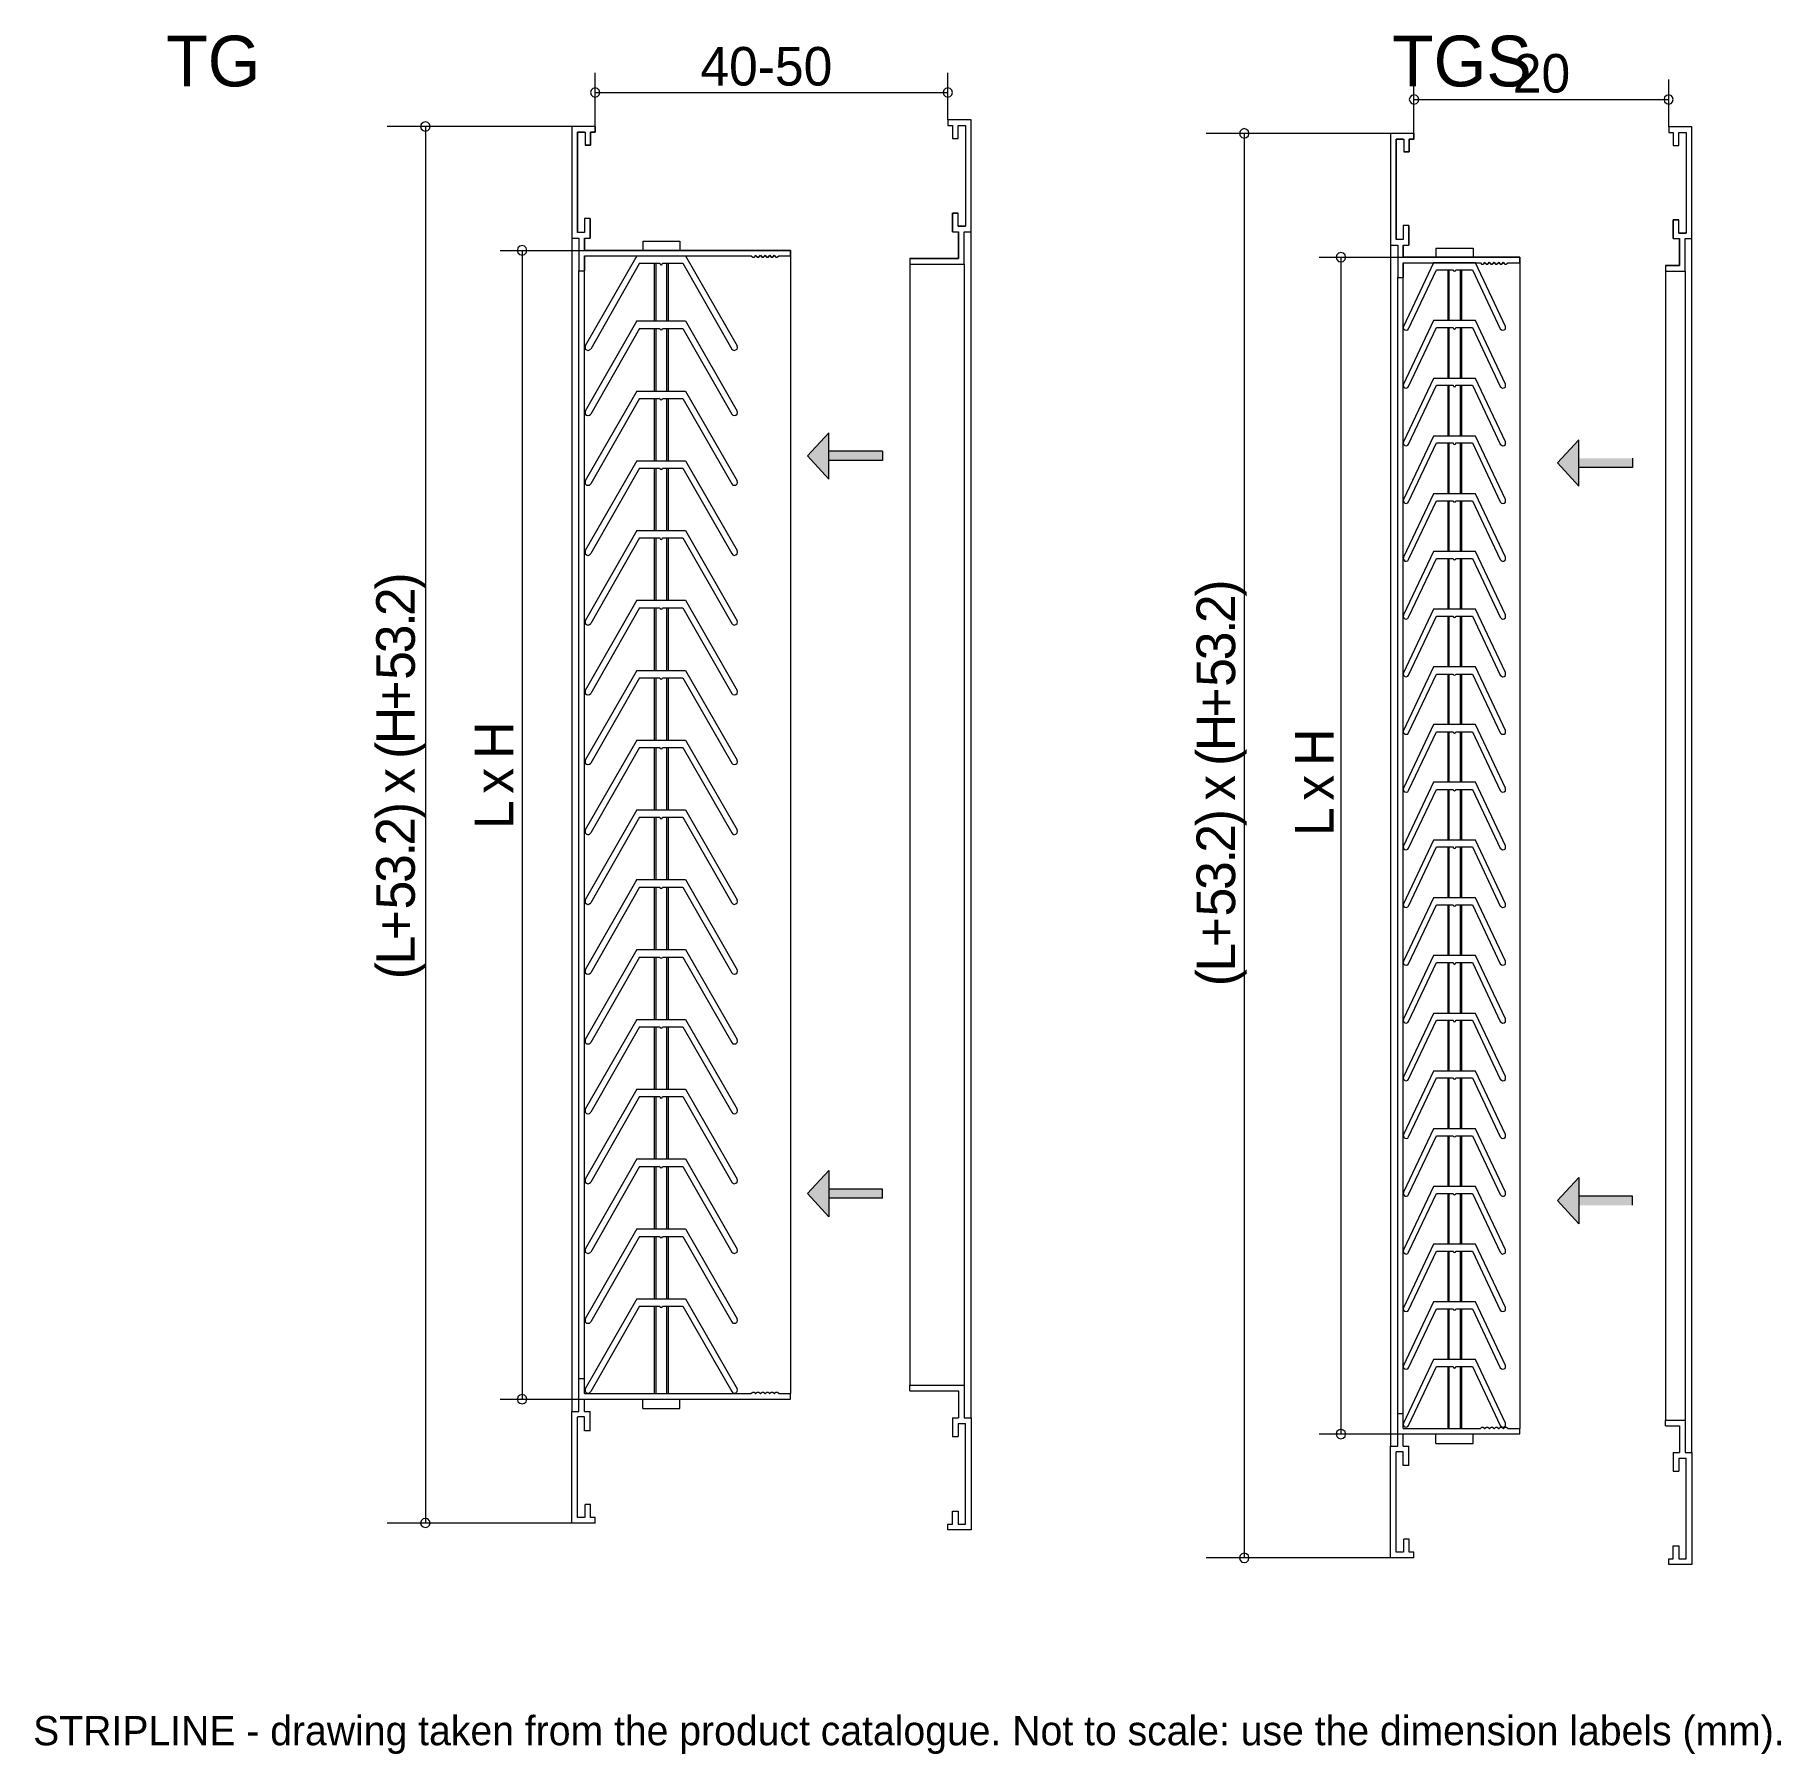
# Model space of a CAD drawing. Extents: x 0 to 239, y -13 to 222.
import ezdxf

# ---------------------------------------------------------------- set-up
doc = ezdxf.new("R2010")
doc.units = 0
for name, color, linetype in [('FILL', 8, 'Continuous'), ('GEOMETRY', 7, 'Continuous'), ('NOTE', 1, 'Continuous'), ('TEXT', 7, 'Continuous')]:
    doc.layers.add(name, color=color, linetype=linetype)

msp = doc.modelspace()

# ---------------------------------------------------------------- hatches: boundary and pattern name
at = {"layer": 'FILL'}
for points in [[(108.74, 161.03), (108.74, 167.37), (105.83, 164.22)], [(108.74, 164.83), (116.05, 164.83), (116.05, 163.57), (108.74, 163.57), (108.74, 164.83)], [(211.21, 160.07), (211.21, 166.41), (208.3, 163.26)], [(211.21, 163.87), (218.52, 163.87), (218.52, 162.61), (211.21, 162.61), (211.21, 163.87)], [(108.74, 66.54), (108.74, 60.2), (105.83, 63.4)], [(211.21, 65.58), (211.21, 59.24), (208.3, 62.43)], [(108.74, 64), (116.05, 64), (116.05, 62.75), (108.74, 62.75), (108.74, 64)], [(211.21, 63.04), (218.52, 63.04), (218.52, 61.79), (211.21, 61.79), (211.21, 63.04)]]:
    msp.add_hatch(color=7, dxfattribs=at).paths.add_polyline_path(points)

# ---------------------------------------------------------------- linework, layer by layer
at = {"layer": 'GEOMETRY', "lineweight": 13}
for points in [[(76.79, 209.22), (76.79, 216.57)], [(124.98, 210.11), (124.98, 216.57)], [(188.67, 208.27), (188.67, 215.63)], [(223.49, 209.16), (223.49, 215.62)], [(76.79, 213.86), (124.98, 213.86)], [(188.67, 212.92), (223.49, 212.92)], [(128.17, 194.84), (128.17, 210.11), (124.98, 210.11), (124.98, 209.34), (125.62, 209.34), (125.62, 207.57), (126.39, 207.57), (126.39, 209.34), (127.4, 209.34), (127.4, 195.61)], [(73.59, 209.22), (48.39, 209.22)], [(53.6, 209.22), (53.6, 18.35)], [(76.79, 209.22), (73.59, 209.22)], [(73.59, 209.22), (73.59, 193.95)], [(75.33, 208.45), (74.36, 208.45)], [(74.36, 208.45), (74.36, 194.72)], [(75.41, 208.45), (75.41, 206.68)], [(75.41, 208.45), (75.41, 206.68)], [(76.79, 208.45), (76.14, 208.45)], [(76.14, 208.45), (76.14, 206.68)], [(76.79, 209.22), (76.79, 208.45)], [(185.48, 208.27), (160.28, 208.27)], [(165.49, 208.27), (165.49, 13.61)], [(188.67, 208.27), (185.48, 208.27)], [(185.48, 208.27), (185.48, 193)], [(188.67, 208.27), (188.67, 207.5)], [(226.65, 193.89), (226.65, 209.16), (223.5, 209.16), (223.5, 208.39), (224.1, 208.39), (224.1, 206.61), (224.87, 206.61), (224.87, 208.39), (225.88, 208.39), (225.88, 194.66)], [(76.14, 206.68), (75.41, 206.68)], [(187.22, 207.5), (186.25, 207.5)], [(186.25, 207.5), (186.25, 193.77)], [(187.3, 207.5), (187.3, 205.73)], [(187.3, 207.5), (187.3, 205.73)], [(188.03, 205.73), (187.3, 205.73)], [(188.67, 207.5), (188.03, 207.5)], [(188.03, 207.5), (188.03, 205.73)], [(76.1, 196.62), (75.33, 196.62)], [(75.33, 196.62), (75.33, 194.72)], [(76.1, 196.62), (76.1, 193.95)], [(125.62, 194.84), (125.62, 197.38)], [(125.62, 197.38), (126.39, 197.38)], [(126.39, 195.61), (126.39, 197.38)], [(187.99, 195.67), (187.22, 195.67)], [(187.22, 195.67), (187.22, 193.77)], [(187.99, 195.67), (187.99, 193)], [(224.1, 193.89), (224.1, 196.44)], [(224.1, 196.44), (224.87, 196.44)], [(224.87, 194.66), (224.87, 196.43)], [(73.59, 193.95), (74.57, 193.95)], [(73.59, 193.95), (73.59, 33.62)], [(75.33, 194.72), (74.36, 194.72)], [(74.57, 193.95), (74.57, 189.51)], [(75.33, 193.95), (75.33, 192.29)], [(75.33, 193.95), (76.1, 193.95)], [(83.29, 193.55), (88.38, 193.55)], [(83.29, 193.55), (83.29, 192.29)], [(88.38, 193.55), (88.38, 192.29)], [(125.62, 194.84), (126.43, 194.84)], [(126.39, 195.61), (127.4, 195.61)], [(126.43, 191.16), (126.43, 194.84)], [(127.2, 190.4), (127.2, 194.84)], [(127.2, 194.84), (128.17, 194.84)], [(128.17, 32.73), (128.17, 194.84)], [(187.22, 193.77), (186.25, 193.77)], [(224.1, 193.89), (224.95, 193.89)], [(224.87, 194.66), (225.88, 194.66)], [(224.95, 190.21), (224.95, 193.89)], [(225.72, 189.45), (225.72, 193.89)], [(225.72, 193.89), (226.65, 193.89)], [(226.64, 27.99), (226.64, 193.89)], [(63.82, 192.29), (75.33, 192.29)], [(66.81, 192.29), (66.81, 35.28)], [(75.33, 192.29), (103.49, 192.29)], [(75.33, 191.53), (75.33, 189.51)], [(75.33, 191.53), (98.11, 191.53)], [(82.48, 191.53), (75.45, 179.25)], [(82.48, 191.53), (89.15, 191.53)], [(89.15, 191.53), (96.18, 179.25)], [(98.11, 191.53), (98.32, 191.37), (98.52, 191.37), (98.72, 191.53)], [(98.72, 191.53), (98.76, 191.53)], [(98.76, 191.53), (98.92, 191.37), (99.17, 191.37), (99.33, 191.53)], [(99.33, 191.53), (99.41, 191.53)], [(99.41, 191.53), (99.57, 191.37), (99.81, 191.37), (99.97, 191.53)], [(99.97, 191.53), (100.05, 191.53)], [(100.05, 191.53), (100.22, 191.37), (100.46, 191.37), (100.62, 191.53)], [(100.62, 191.53), (100.66, 191.53)], [(100.66, 191.53), (100.86, 191.37), (101.06, 191.37), (101.27, 191.53)], [(101.27, 191.53), (101.31, 191.53)], [(101.31, 191.53), (101.47, 191.37), (101.71, 191.37), (101.87, 191.53)], [(101.87, 191.53), (103.49, 191.53)], [(103.49, 192.29), (103.49, 191.53)], [(103.49, 191.53), (103.49, 36.05)], [(119.77, 191.16), (119.77, 190.39), (127.2, 190.39)], [(119.77, 191.16), (126.43, 191.16)], [(175.71, 191.35), (187.22, 191.35)], [(178.7, 191.35), (178.7, 30.54)], [(185.48, 193), (186.45, 193)], [(185.48, 193), (185.48, 28.88)], [(186.45, 193), (186.45, 188.56)], [(187.22, 193), (187.22, 191.35)], [(187.22, 193), (187.99, 193)], [(187.22, 191.35), (203.14, 191.35)], [(191.66, 192.6), (196.75, 192.6)], [(191.66, 192.6), (191.66, 191.35)], [(196.75, 192.6), (196.75, 191.35)], [(203.14, 191.35), (203.14, 190.58)], [(74.57, 189.51), (75.33, 189.51)], [(74.57, 38.11), (74.57, 189.51)], [(75.33, 38.11), (75.33, 189.51)], [(82.85, 190.52), (76.18, 178.8)], [(82.85, 190.52), (85.63, 190.52)], [(84.86, 190.52), (84.86, 182.64)], [(85.07, 190.52), (85.07, 182.64)], [(85.63, 190.52), (85.67, 190.36), (85.83, 190.32), (85.96, 190.36), (86, 190.52)], [(86, 190.52), (88.78, 190.52), (95.49, 178.8)], [(86.56, 190.52), (86.56, 182.64)], [(86.76, 190.52), (86.76, 182.64)], [(119.77, 190.4), (119.77, 37.22)], [(127.2, 190.4), (127.2, 37.22)], [(186.45, 188.56), (187.22, 188.56)], [(186.45, 33.32), (186.45, 188.56)], [(187.22, 190.58), (187.22, 188.56)], [(187.22, 190.58), (197.76, 190.58)], [(187.22, 33.32), (187.22, 188.56)], [(193.28, 189.61), (193.28, 182.7)], [(193.44, 189.61), (193.44, 182.7)], [(194.37, 190.58), (197.08, 190.58)], [(194.98, 189.61), (194.98, 182.7)], [(195.18, 189.61), (195.18, 182.7)], [(197.76, 190.58), (197.92, 190.42), (198.13, 190.42), (198.33, 190.58)], [(198.33, 190.58), (198.37, 190.58)], [(198.37, 190.58), (198.57, 190.42), (198.77, 190.42), (198.93, 190.58)], [(198.93, 190.58), (199.02, 190.58)], [(199.02, 190.58), (199.18, 190.42), (199.42, 190.42), (199.58, 190.58)], [(199.58, 190.58), (199.66, 190.58)], [(199.66, 190.58), (199.82, 190.42), (200.06, 190.42), (200.23, 190.58)], [(200.23, 190.58), (200.31, 190.58)], [(200.31, 190.58), (200.47, 190.42), (200.67, 190.42), (200.87, 190.58)], [(200.87, 190.58), (200.91, 190.58)], [(200.91, 190.58), (201.12, 190.42), (201.32, 190.42), (201.48, 190.58)], [(201.48, 190.58), (203.14, 190.58)], [(203.14, 190.58), (203.14, 31.3)], [(203.14, 190.58), (203.14, 31.3)], [(223.05, 190.21), (223.05, 189.45), (225.72, 189.45)], [(223.05, 190.21), (224.95, 190.21)], [(223.05, 189.45), (223.05, 32.43)], [(225.72, 189.45), (225.72, 32.43)], [(82.48, 182.64), (75.45, 170.32)], [(82.85, 181.59), (76.18, 169.91)], [(82.48, 182.64), (89.15, 182.64)], [(82.85, 181.59), (85.63, 181.59)], [(84.86, 181.59), (84.86, 173.07)], [(85.07, 181.59), (85.07, 173.07)], [(85.63, 181.59), (85.67, 181.47), (85.83, 181.43), (85.96, 181.47), (86, 181.59)], [(86, 181.59), (88.78, 181.59), (95.49, 169.91)], [(86.56, 181.59), (86.56, 173.07)], [(86.76, 181.59), (86.76, 173.07)], [(89.15, 182.64), (96.18, 170.32)], [(193.28, 181.73), (193.28, 174.78)], [(193.44, 181.73), (193.44, 174.78)], [(194.98, 181.73), (194.98, 174.78)], [(195.18, 181.73), (195.18, 174.78)], [(75.45, 179.25), (75.41, 179), (75.45, 178.8), (75.62, 178.68), (75.82, 178.6), (76.02, 178.68), (76.18, 178.8)], [(95.49, 178.8), (95.61, 178.68), (95.81, 178.6), (96.01, 178.68), (96.18, 178.8), (96.26, 179), (96.18, 179.25)], [(75.78, 178.6), (75.82, 178.6)], [(82.48, 173.06), (75.45, 160.79)], [(82.85, 172.06), (76.18, 160.38)], [(82.48, 173.06), (89.15, 173.06)], [(82.85, 172.06), (85.63, 172.06)], [(84.86, 172.06), (84.86, 163.53)], [(85.07, 172.06), (85.07, 163.53)], [(85.63, 172.06), (85.67, 171.94), (85.83, 171.85), (85.96, 171.94), (86, 172.06)], [(86, 172.06), (88.78, 172.06), (95.49, 160.38)], [(86.56, 172.06), (86.56, 163.53)], [(86.76, 172.06), (86.76, 163.53)], [(89.15, 173.06), (96.18, 160.79)], [(193.28, 173.86), (193.28, 166.91)], [(193.44, 173.86), (193.44, 166.91)], [(194.98, 173.86), (194.98, 166.91)], [(195.18, 173.86), (195.18, 166.91)], [(75.45, 170.32), (75.41, 170.12), (75.45, 169.91), (75.62, 169.75), (75.82, 169.71), (76.02, 169.75), (76.18, 169.91)], [(75.78, 169.71), (75.82, 169.71)], [(95.49, 169.91), (95.61, 169.75), (95.81, 169.71), (96.01, 169.75), (96.18, 169.91), (96.26, 170.12), (96.18, 170.32)], [(116.05, 164.83), (108.74, 164.83)], [(116.05, 164.83), (116.05, 163.57), (108.74, 163.57), (108.74, 164.83)], [(193.28, 165.98), (193.28, 159.03)], [(193.44, 165.98), (193.44, 159.03)], [(194.98, 165.98), (194.98, 159.03)], [(195.18, 165.98), (195.18, 159.03)], [(82.48, 163.53), (75.45, 151.25)], [(82.85, 162.52), (76.18, 150.85)], [(82.48, 163.53), (89.15, 163.53)], [(82.85, 162.52), (85.63, 162.52)], [(84.86, 162.52), (84.86, 154)], [(85.07, 162.52), (85.07, 154)], [(85.63, 162.52), (85.67, 162.4), (85.83, 162.32), (85.96, 162.4), (86, 162.52)], [(86, 162.52), (88.78, 162.52), (95.49, 150.85)], [(86.56, 162.52), (86.56, 154)], [(86.76, 162.52), (86.76, 154)], [(89.15, 163.53), (96.18, 151.25)], [(218.52, 163.87), (218.52, 162.61), (211.21, 162.61), (211.21, 163.87)], [(75.45, 160.79), (75.41, 160.58), (75.45, 160.38), (75.62, 160.22), (75.82, 160.18), (76.02, 160.22), (76.18, 160.38)], [(75.78, 160.18), (75.82, 160.18)], [(95.49, 160.38), (95.61, 160.22), (95.81, 160.18), (96.01, 160.22), (96.18, 160.38), (96.26, 160.58), (96.18, 160.79)], [(193.28, 158.06), (193.28, 151.16)], [(193.44, 158.06), (193.44, 151.16)], [(194.98, 158.06), (194.98, 151.15)], [(195.18, 158.06), (195.18, 151.16)], [(82.48, 154), (75.45, 141.68)], [(82.85, 152.99), (76.18, 141.28)], [(82.48, 154), (89.15, 154)], [(82.85, 152.99), (85.63, 152.99)], [(84.86, 152.99), (84.86, 144.47)], [(85.07, 152.99), (85.07, 144.47)], [(85.63, 152.99), (85.67, 152.83), (85.83, 152.79), (85.96, 152.83), (86, 152.99)], [(86, 152.99), (88.78, 152.99), (95.49, 141.28)], [(86.56, 152.99), (86.56, 144.47)], [(86.76, 152.99), (86.76, 144.47)], [(89.15, 154), (96.18, 141.68)], [(75.45, 151.25), (75.41, 151.05), (75.45, 150.81), (75.62, 150.69), (75.82, 150.61), (76.02, 150.69), (76.18, 150.85)], [(75.78, 150.61), (75.82, 150.61)], [(95.49, 150.85), (95.61, 150.69), (95.81, 150.61), (96.01, 150.69), (96.18, 150.81), (96.26, 151.05), (96.18, 151.25)], [(193.28, 150.18), (193.28, 143.24)], [(193.44, 150.18), (193.44, 143.24)], [(194.98, 150.18), (194.98, 143.24)], [(195.18, 150.18), (195.18, 143.24)], [(82.48, 144.47), (75.45, 132.15)], [(82.85, 143.42), (76.18, 131.74)], [(82.48, 144.47), (89.15, 144.47)], [(82.85, 143.42), (85.63, 143.42)], [(84.86, 143.42), (84.86, 134.89)], [(85.07, 143.42), (85.07, 134.89)], [(85.63, 143.42), (85.67, 143.29), (85.83, 143.25), (85.96, 143.29), (86, 143.42)], [(86, 143.42), (88.78, 143.42), (95.49, 131.74)], [(86.56, 143.42), (86.56, 134.89)], [(86.76, 143.42), (86.76, 134.89)], [(89.15, 144.47), (96.18, 132.15)], [(75.45, 141.68), (75.41, 141.48), (75.45, 141.28), (75.62, 141.16), (75.82, 141.08), (76.02, 141.16), (76.18, 141.28)], [(75.78, 141.07), (75.82, 141.07)], [(95.49, 141.28), (95.61, 141.16), (95.81, 141.07), (96.01, 141.16), (96.18, 141.28), (96.26, 141.48), (96.18, 141.68)], [(193.28, 142.31), (193.28, 135.36)], [(193.44, 142.31), (193.44, 135.36)], [(194.98, 142.31), (194.98, 135.36)], [(195.18, 142.31), (195.18, 135.36)], [(82.48, 134.89), (75.45, 122.61)], [(82.85, 133.88), (76.18, 122.21)], [(82.48, 134.89), (89.15, 134.89)], [(82.85, 133.88), (85.63, 133.88)], [(84.86, 133.88), (84.86, 125.36)], [(85.07, 133.88), (85.07, 125.36)], [(85.63, 133.88), (85.67, 133.76), (85.83, 133.68), (85.96, 133.76), (86, 133.88)], [(86, 133.88), (88.78, 133.88), (95.49, 122.21)], [(86.56, 133.88), (86.56, 125.36)], [(86.76, 133.88), (86.76, 125.36)], [(89.15, 134.89), (96.18, 122.61)], [(193.28, 134.39), (193.28, 127.48)], [(193.44, 134.39), (193.44, 127.48)], [(194.98, 134.39), (194.98, 127.48)], [(195.18, 134.39), (195.18, 127.48)], [(75.45, 132.15), (75.41, 131.95), (75.45, 131.74), (75.61, 131.58), (75.82, 131.54), (76.02, 131.58), (76.18, 131.74)], [(75.78, 131.54), (75.82, 131.54)], [(95.49, 131.74), (95.61, 131.58), (95.81, 131.54), (96.01, 131.58), (96.18, 131.74), (96.26, 131.94), (96.18, 132.15)], [(193.28, 126.51), (193.28, 119.61)], [(193.44, 126.51), (193.44, 119.61)], [(194.98, 126.51), (194.98, 119.61)], [(195.18, 126.51), (195.18, 119.61)], [(82.48, 125.36), (75.45, 113.08)], [(82.85, 124.35), (76.18, 112.67)], [(82.48, 125.36), (89.15, 125.36)], [(82.85, 124.35), (85.63, 124.35)], [(84.86, 124.35), (84.86, 115.83)], [(85.07, 124.35), (85.07, 115.83)], [(85.63, 124.35), (85.67, 124.23), (85.83, 124.15), (85.96, 124.23), (86, 124.35)], [(86, 124.35), (88.78, 124.35), (95.49, 112.67)], [(86.56, 124.35), (86.56, 115.83)], [(86.76, 124.35), (86.76, 115.83)], [(89.15, 125.36), (96.18, 113.08)], [(75.45, 122.61), (75.41, 122.41), (75.45, 122.21), (75.61, 122.05), (75.82, 122.01), (76.02, 122.05), (76.18, 122.21)], [(75.78, 122.01), (75.82, 122.01)], [(95.49, 122.21), (95.61, 122.05), (95.81, 122.01), (96.01, 122.05), (96.18, 122.21), (96.26, 122.41), (96.18, 122.61)], [(193.28, 118.63), (193.28, 111.69)], [(193.44, 118.63), (193.44, 111.69)], [(194.98, 118.63), (194.98, 111.69)], [(195.18, 118.63), (195.18, 111.69)], [(82.48, 115.83), (75.45, 103.55)], [(82.85, 114.82), (76.18, 103.1)], [(82.48, 115.83), (89.15, 115.83)], [(82.85, 114.82), (85.63, 114.82)], [(84.86, 114.82), (84.86, 106.29)], [(85.07, 114.82), (85.07, 106.29)], [(85.63, 114.82), (85.67, 114.65), (85.83, 114.62), (85.96, 114.65), (86, 114.82)], [(86, 114.82), (88.78, 114.82), (95.49, 103.1)], [(86.56, 114.82), (86.56, 106.29)], [(86.76, 114.82), (86.76, 106.29)], [(89.15, 115.83), (96.18, 103.55)], [(75.45, 113.08), (75.41, 112.88), (75.45, 112.67), (75.61, 112.51), (75.82, 112.43), (76.02, 112.51), (76.18, 112.67)], [(75.78, 112.47), (75.82, 112.47)], [(95.49, 112.67), (95.61, 112.51), (95.81, 112.43), (96.01, 112.51), (96.18, 112.67), (96.26, 112.88), (96.18, 113.08)], [(193.28, 110.76), (193.28, 103.81)], [(193.44, 110.76), (193.44, 103.81)], [(194.98, 110.76), (194.98, 103.81)], [(195.18, 110.76), (195.18, 103.81)], [(82.48, 106.29), (75.45, 93.97)], [(82.85, 105.28), (76.18, 93.57)], [(82.48, 106.29), (89.15, 106.29)], [(82.85, 105.28), (85.63, 105.28)], [(84.86, 105.28), (84.86, 96.76)], [(85.07, 105.28), (85.07, 96.76)], [(85.63, 105.28), (85.67, 105.12), (85.83, 105.08), (85.96, 105.12), (86, 105.28)], [(86, 105.28), (88.78, 105.28), (95.49, 93.57)], [(86.56, 105.28), (86.56, 96.76)], [(86.76, 105.28), (86.76, 96.76)], [(89.15, 106.29), (96.18, 93.97)], [(75.45, 103.55), (75.41, 103.31), (75.45, 103.1), (75.61, 102.98), (75.82, 102.9), (76.02, 102.98), (76.18, 103.1)], [(75.78, 102.9), (75.82, 102.9)], [(95.49, 103.1), (95.61, 102.98), (95.81, 102.9), (96.01, 102.98), (96.18, 103.1), (96.26, 103.31), (96.18, 103.55)], [(193.28, 102.84), (193.28, 95.93)], [(193.44, 102.84), (193.44, 95.93)], [(194.98, 102.84), (194.98, 95.93)], [(195.18, 102.84), (195.18, 95.93)], [(82.48, 96.76), (75.45, 84.44)], [(82.85, 95.71), (76.18, 84.04)], [(82.48, 96.76), (89.15, 96.76)], [(82.85, 95.71), (85.63, 95.71)], [(84.86, 95.71), (84.86, 87.19)], [(85.07, 95.71), (85.07, 87.19)], [(85.63, 95.71), (85.67, 95.59), (85.83, 95.55), (85.96, 95.59), (86, 95.71)], [(86, 95.71), (88.78, 95.71), (95.49, 84.04)], [(86.56, 95.71), (86.56, 87.19)], [(86.76, 95.71), (86.76, 87.19)], [(89.15, 96.76), (96.18, 84.44)], [(75.45, 93.97), (75.41, 93.77), (75.45, 93.57), (75.62, 93.41), (75.82, 93.37), (76.02, 93.41), (76.18, 93.57)], [(75.78, 93.37), (75.82, 93.37)], [(95.49, 93.57), (95.61, 93.41), (95.81, 93.37), (96.01, 93.41), (96.18, 93.57), (96.26, 93.77), (96.18, 93.97)], [(193.28, 94.96), (193.28, 88.01)], [(193.44, 94.96), (193.44, 88.01)], [(194.98, 94.96), (194.98, 88.01)], [(195.18, 94.96), (195.18, 88.01)], [(82.48, 87.19), (75.45, 74.91)], [(82.85, 86.18), (76.18, 74.5)], [(82.48, 87.19), (89.15, 87.19)], [(82.85, 86.18), (85.63, 86.18)], [(84.86, 86.18), (84.86, 77.66)], [(85.07, 86.18), (85.07, 77.66)], [(85.63, 86.18), (85.67, 86.06), (85.83, 85.98), (85.96, 86.06), (86, 86.18)], [(86, 86.18), (88.78, 86.18), (95.49, 74.5)], [(86.56, 86.18), (86.56, 77.66)], [(86.76, 86.18), (86.76, 77.66)], [(89.15, 87.19), (96.18, 74.91)], [(193.28, 87.09), (193.28, 80.14)], [(193.44, 87.09), (193.44, 80.14)], [(194.98, 87.09), (194.98, 80.14)], [(195.18, 87.09), (195.18, 80.14)], [(75.45, 84.44), (75.41, 84.24), (75.45, 84.04), (75.62, 83.87), (75.82, 83.84), (76.02, 83.87), (76.18, 84.04)], [(75.78, 83.84), (75.82, 83.84)], [(95.49, 84.04), (95.61, 83.87), (95.81, 83.84), (96.01, 83.87), (96.18, 84.04), (96.26, 84.24), (96.18, 84.44)], [(193.28, 79.21), (193.28, 72.26)], [(193.44, 79.21), (193.44, 72.26)], [(194.98, 79.21), (194.98, 72.26)], [(195.18, 79.21), (195.18, 72.26)], [(82.48, 77.66), (75.45, 65.37)], [(82.85, 76.64), (76.18, 64.97)], [(82.48, 77.66), (89.15, 77.66)], [(82.85, 76.64), (85.63, 76.64)], [(84.86, 76.64), (84.86, 68.12)], [(85.07, 76.64), (85.07, 68.12)], [(85.63, 76.64), (85.67, 76.52), (85.83, 76.44), (85.96, 76.52), (86, 76.64)], [(86, 76.64), (88.78, 76.64), (95.49, 64.97)], [(86.56, 76.64), (86.56, 68.12)], [(86.76, 76.64), (86.76, 68.12)], [(89.15, 77.66), (96.18, 65.37)], [(75.45, 74.91), (75.41, 74.7), (75.45, 74.5), (75.62, 74.34), (75.82, 74.3), (76.02, 74.34), (76.18, 74.5)], [(75.78, 74.3), (75.82, 74.3)], [(95.49, 74.5), (95.61, 74.34), (95.81, 74.3), (96.01, 74.34), (96.18, 74.5), (96.26, 74.7), (96.18, 74.91)], [(193.28, 71.29), (193.28, 64.38)], [(193.44, 71.29), (193.44, 64.38)], [(194.98, 71.29), (194.98, 64.38)], [(195.18, 71.29), (195.18, 64.38)], [(82.48, 68.12), (75.45, 55.8)], [(82.85, 67.11), (76.18, 55.4)], [(82.48, 68.12), (89.15, 68.12)], [(82.85, 67.11), (85.63, 67.11)], [(84.86, 67.11), (84.86, 58.59)], [(85.07, 67.11), (85.07, 58.59)], [(85.63, 67.11), (85.67, 66.95), (85.83, 66.91), (85.96, 66.95), (86, 67.11)], [(86, 67.11), (88.78, 67.11), (95.49, 55.4)], [(86.56, 67.11), (86.56, 58.59)], [(86.76, 67.11), (86.76, 58.59)], [(89.15, 68.12), (96.18, 55.8)], [(75.45, 65.37), (75.41, 65.17), (75.45, 64.93), (75.62, 64.81), (75.82, 64.73), (76.02, 64.81), (76.18, 64.97)], [(75.78, 64.73), (75.82, 64.73)], [(95.49, 64.97), (95.61, 64.81), (95.81, 64.73), (96.01, 64.81), (96.18, 64.93), (96.26, 65.17), (96.18, 65.37)], [(116.05, 62.75), (116.05, 64), (108.74, 64), (108.74, 62.75)], [(116.05, 62.75), (108.74, 62.75)], [(193.28, 63.42), (193.28, 56.47)], [(193.44, 63.42), (193.44, 56.47)], [(194.98, 63.41), (194.98, 56.47)], [(195.18, 63.41), (195.18, 56.47)], [(218.52, 61.79), (218.52, 63.04), (211.21, 63.04), (211.21, 61.79)], [(82.48, 58.59), (75.45, 46.27)], [(82.85, 57.54), (76.18, 45.86)], [(82.48, 58.59), (89.15, 58.59)], [(82.85, 57.54), (85.63, 57.54)], [(84.86, 57.54), (84.86, 49.01)], [(85.07, 57.54), (85.07, 49.01)], [(85.63, 57.54), (85.67, 57.41), (85.83, 57.38), (85.96, 57.41), (86, 57.54)], [(86, 57.54), (88.78, 57.54), (95.49, 45.86)], [(86.56, 57.54), (86.56, 49.01)], [(86.76, 57.54), (86.76, 49.01)], [(89.15, 58.59), (96.18, 46.27)], [(75.45, 55.8), (75.41, 55.6), (75.45, 55.4), (75.62, 55.28), (75.82, 55.2), (76.02, 55.28), (76.18, 55.4)], [(75.78, 55.19), (75.82, 55.19)], [(95.49, 55.4), (95.61, 55.28), (95.81, 55.19), (96.01, 55.28), (96.18, 55.4), (96.26, 55.6), (96.18, 55.8)], [(193.28, 55.54), (193.28, 48.59)], [(193.44, 55.54), (193.44, 48.59)], [(194.98, 55.54), (194.98, 48.59)], [(195.18, 55.54), (195.18, 48.59)], [(82.48, 49.01), (75.45, 36.73)], [(82.85, 48), (76.18, 36.33)], [(82.48, 49.01), (89.15, 49.01)], [(82.85, 48), (85.63, 48)], [(84.86, 48), (84.86, 36.05)], [(85.07, 48), (85.07, 36.05)], [(85.63, 48), (85.67, 47.88), (85.83, 47.84), (85.96, 47.88), (86, 48)], [(86, 48), (88.78, 48)], [(86.56, 48), (86.56, 36.05)], [(86.76, 48), (86.76, 36.05)], [(88.78, 48), (95.49, 36.33)], [(89.15, 49.01), (96.18, 36.73)], [(75.45, 46.27), (75.41, 46.07), (75.45, 45.87), (75.62, 45.7), (75.82, 45.66), (76.02, 45.7), (76.18, 45.87)], [(75.78, 45.66), (75.82, 45.66)], [(95.49, 45.86), (95.61, 45.7), (95.81, 45.66), (96.01, 45.7), (96.18, 45.86), (96.26, 46.06), (96.18, 46.27)], [(193.28, 47.62), (193.28, 40.71)], [(193.44, 47.62), (193.44, 40.71)], [(194.98, 47.62), (194.98, 40.71)], [(195.18, 47.62), (195.18, 40.71)], [(193.28, 39.74), (193.28, 31.3)], [(193.44, 39.74), (193.44, 31.3)], [(194.98, 39.74), (194.98, 31.3)], [(195.18, 39.74), (195.18, 31.3)], [(74.57, 33.62), (74.57, 38.11)], [(74.57, 38.11), (75.33, 38.11)], [(75.33, 36.05), (75.33, 38.11)], [(75.33, 36.05), (98.11, 36.05)], [(75.45, 36.73), (75.41, 36.53), (75.45, 36.33), (75.62, 36.17), (75.82, 36.13), (76.02, 36.17), (76.18, 36.33)], [(75.78, 36.13), (75.82, 36.13)], [(95.49, 36.33), (95.61, 36.17), (95.81, 36.13), (96.01, 36.17), (96.18, 36.33), (96.26, 36.53), (96.18, 36.73)], [(98.72, 36.05), (98.52, 36.21), (98.32, 36.21), (98.11, 36.05)], [(98.72, 36.05), (98.76, 36.05)], [(99.33, 36.05), (99.17, 36.21), (98.92, 36.21), (98.76, 36.05)], [(99.33, 36.05), (99.41, 36.05)], [(99.97, 36.05), (99.81, 36.21), (99.57, 36.21), (99.41, 36.05)], [(99.97, 36.05), (100.05, 36.05)], [(100.62, 36.05), (100.46, 36.21), (100.22, 36.21), (100.05, 36.05)], [(100.62, 36.05), (100.66, 36.05)], [(101.27, 36.05), (101.06, 36.21), (100.86, 36.21), (100.66, 36.05)], [(101.27, 36.05), (101.31, 36.05)], [(101.87, 36.05), (101.71, 36.21), (101.47, 36.21), (101.31, 36.05)], [(101.87, 36.05), (103.49, 36.05)], [(103.49, 35.28), (103.49, 36.05)], [(119.77, 36.45), (119.77, 37.22), (127.2, 37.22)], [(119.77, 36.45), (126.43, 36.45)], [(126.43, 36.45), (126.43, 32.73)], [(127.2, 37.22), (127.2, 32.74)], [(63.82, 35.28), (76.5, 35.28)], [(73.59, 18.35), (73.59, 33.62)], [(73.59, 33.62), (74.57, 33.62)], [(75.33, 33.62), (75.33, 35.28)], [(75.33, 35.28), (103.49, 35.28)], [(75.33, 33.62), (76.1, 33.62)], [(76.1, 30.96), (76.1, 33.62)], [(83.29, 34.03), (83.29, 35.28)], [(83.29, 34.03), (88.38, 34.03)], [(88.38, 34.03), (88.38, 35.28)], [(75.33, 32.86), (74.36, 32.86)], [(74.36, 19.12), (74.36, 32.85)], [(75.33, 30.96), (75.33, 32.85)], [(128.17, 32.73), (128.17, 17.46), (124.98, 17.46), (124.98, 18.23), (125.62, 18.23), (125.62, 20.01), (126.39, 20.01), (126.39, 18.23), (127.4, 18.23), (127.4, 31.97)], [(125.62, 32.73), (125.62, 30.19)], [(125.62, 32.73), (126.43, 32.73)], [(126.39, 31.97), (126.39, 30.19)], [(126.39, 31.97), (127.4, 31.97)], [(127.2, 32.73), (128.17, 32.73)], [(186.45, 28.88), (186.45, 33.32)], [(186.45, 33.32), (187.22, 33.32)], [(187.22, 31.3), (187.22, 33.32)], [(187.22, 31.3), (197.76, 31.3)], [(198.33, 31.3), (198.13, 31.42), (197.92, 31.42), (197.76, 31.3)], [(198.33, 31.3), (198.37, 31.3)], [(198.93, 31.3), (198.77, 31.42), (198.57, 31.42), (198.37, 31.3)], [(198.93, 31.3), (199.02, 31.3)], [(199.58, 31.3), (199.42, 31.42), (199.18, 31.42), (199.02, 31.3)], [(199.58, 31.3), (199.66, 31.3)], [(200.23, 31.3), (200.06, 31.42), (199.82, 31.42), (199.66, 31.3)], [(200.23, 31.3), (200.31, 31.3)], [(200.87, 31.3), (200.67, 31.42), (200.47, 31.42), (200.31, 31.3)], [(200.87, 31.3), (200.91, 31.3)], [(201.48, 31.3), (201.32, 31.42), (201.12, 31.42), (200.91, 31.3)], [(201.48, 31.3), (203.14, 31.3)], [(203.14, 30.54), (203.14, 31.3)], [(223.05, 31.66), (223.05, 32.43), (225.72, 32.43)], [(223.05, 31.66), (224.95, 31.66)], [(224.95, 31.66), (224.95, 27.99)], [(225.72, 32.43), (225.72, 27.99)], [(76.1, 30.96), (75.33, 30.96)], [(125.62, 30.19), (126.39, 30.19)], [(175.71, 30.54), (188.39, 30.54)], [(185.48, 13.61), (185.48, 28.88)], [(185.48, 28.88), (186.45, 28.88)], [(187.22, 28.88), (187.22, 30.54)], [(187.22, 30.54), (203.14, 30.54)], [(187.22, 28.88), (187.99, 28.88)], [(187.99, 26.21), (187.99, 28.88)], [(191.66, 29.24), (191.66, 30.54)], [(191.66, 29.24), (196.75, 29.24)], [(196.75, 29.24), (196.75, 30.54)], [(187.22, 28.11), (186.25, 28.11)], [(186.25, 14.38), (186.25, 28.11)], [(187.22, 26.21), (187.22, 28.11)], [(226.65, 27.99), (226.65, 12.72), (223.5, 12.72), (223.5, 13.49), (224.1, 13.49), (224.1, 15.26), (224.87, 15.26), (224.87, 13.49), (225.88, 13.49), (225.88, 27.22)], [(224.1, 27.99), (224.1, 25.45)], [(224.1, 27.99), (224.95, 27.99)], [(224.87, 27.22), (224.87, 25.45)], [(224.87, 27.22), (225.88, 27.22)], [(225.72, 27.99), (226.64, 27.99)], [(187.99, 26.21), (187.22, 26.21)], [(224.1, 25.45), (224.87, 25.45)], [(75.33, 19.12), (74.36, 19.12)], [(76.14, 20.9), (75.41, 20.9)], [(75.41, 19.12), (75.41, 20.9)], [(75.41, 19.12), (75.41, 20.9)], [(76.14, 19.12), (76.14, 20.9)], [(76.79, 19.12), (76.14, 19.12)], [(76.79, 18.35), (76.79, 19.12)], [(73.59, 18.35), (48.39, 18.35)], [(76.79, 18.35), (73.59, 18.35)], [(187.22, 14.38), (186.25, 14.38)], [(188.03, 16.15), (187.3, 16.15)], [(187.3, 14.38), (187.3, 16.15)], [(187.3, 14.38), (187.3, 16.15)], [(188.03, 14.38), (188.03, 16.15)], [(188.67, 14.38), (188.03, 14.38)], [(188.67, 13.61), (188.67, 14.38)], [(185.48, 13.61), (160.28, 13.61)], [(188.67, 13.61), (185.48, 13.61)]]:
    msp.add_lwpolyline(points, dxfattribs=at)
for points in [[(77.43, 213.86), (77.35, 214.19), (77.11, 214.39), (76.79, 214.51), (76.46, 214.39), (76.26, 214.19), (76.14, 213.86), (76.26, 213.54), (76.46, 213.3), (76.79, 213.22), (77.11, 213.3), (77.35, 213.54), (77.43, 213.86)], [(125.62, 213.86), (125.54, 214.19), (125.3, 214.39), (124.98, 214.51), (124.65, 214.39), (124.45, 214.19), (124.33, 213.86), (124.45, 213.54), (124.65, 213.3), (124.98, 213.22), (125.3, 213.3), (125.54, 213.54), (125.62, 213.86)], [(189.32, 212.92), (189.24, 213.24), (189, 213.44), (188.67, 213.56), (188.35, 213.44), (188.15, 213.24), (188.03, 212.92), (188.15, 212.59), (188.35, 212.35), (188.67, 212.27), (189, 212.35), (189.24, 212.59), (189.32, 212.92)], [(224.1, 212.92), (224.02, 213.24), (223.82, 213.44), (223.5, 213.56), (223.17, 213.44), (222.93, 213.24), (222.85, 212.92), (222.93, 212.59), (223.17, 212.35), (223.5, 212.27), (223.82, 212.35), (224.02, 212.59), (224.1, 212.92)], [(127.2, 194.84), (128.17, 194.84), (128.17, 210.11), (124.98, 210.11), (124.98, 209.34), (125.62, 209.34), (125.62, 207.57), (126.39, 207.57), (126.39, 209.34), (127.4, 209.34), (127.4, 195.61), (126.39, 195.61), (126.39, 197.38), (125.62, 197.38), (125.62, 194.84), (126.43, 194.84), (126.43, 191.16), (119.77, 191.16), (119.77, 190.4), (127.2, 190.4), (127.2, 194.84)], [(54.25, 209.22), (54.16, 209.54), (53.92, 209.75), (53.6, 209.87), (53.28, 209.75), (53.03, 209.54), (52.95, 209.22), (53.03, 208.9), (53.28, 208.66), (53.6, 208.57), (53.92, 208.66), (54.16, 208.9), (54.25, 209.22)], [(75.33, 192.29), (75.33, 193.95), (76.1, 193.95), (76.1, 196.62), (75.33, 196.62), (75.33, 194.72), (74.36, 194.72), (74.36, 208.45), (75.41, 208.45), (75.41, 206.68), (76.14, 206.68), (76.14, 208.45), (76.79, 208.45), (76.79, 209.22), (73.59, 209.22), (73.59, 193.95), (74.56, 193.95), (74.56, 189.51), (75.33, 189.51), (75.33, 191.53), (98.11, 191.53), (98.32, 191.37), (98.6, 191.41), (98.72, 191.61), (98.92, 191.41), (99.21, 191.41), (99.37, 191.61), (99.57, 191.41), (99.81, 191.41), (100.01, 191.61), (100.17, 191.41), (100.46, 191.41), (100.66, 191.61), (100.82, 191.41), (101.1, 191.41), (101.27, 191.61), (101.43, 191.41), (101.67, 191.37), (101.87, 191.53), (103.49, 191.53), (103.49, 192.29), (75.33, 192.29)], [(166.13, 208.27), (166.05, 208.59), (165.81, 208.8), (165.49, 208.92), (165.16, 208.8), (164.92, 208.59), (164.84, 208.27), (164.92, 207.95), (165.16, 207.71), (165.49, 207.63), (165.81, 207.71), (166.05, 207.95), (166.13, 208.27)], [(187.22, 191.35), (187.22, 193), (187.99, 193), (187.99, 195.67), (187.22, 195.67), (187.22, 193.77), (186.25, 193.77), (186.25, 207.5), (187.3, 207.5), (187.3, 205.73), (188.03, 205.73), (188.03, 207.5), (188.67, 207.5), (188.67, 208.27), (185.48, 208.27), (185.48, 193), (186.45, 193), (186.45, 188.56), (187.22, 188.56), (187.22, 190.58), (197.76, 190.58), (197.92, 190.42), (198.21, 190.46), (198.33, 190.66), (198.53, 190.46), (198.81, 190.46), (198.97, 190.66), (199.18, 190.46), (199.46, 190.46), (199.62, 190.66), (199.78, 190.46), (200.06, 190.46), (200.27, 190.66), (200.43, 190.46), (200.71, 190.46), (200.87, 190.66), (201.04, 190.46), (201.28, 190.42), (201.48, 190.58), (203.14, 190.58), (203.14, 191.35), (187.22, 191.35)], [(225.72, 193.89), (226.64, 193.89), (226.64, 209.16), (223.49, 209.16), (223.49, 208.39), (224.1, 208.39), (224.1, 206.61), (224.87, 206.61), (224.87, 208.39), (225.88, 208.39), (225.88, 194.66), (224.87, 194.66), (224.87, 196.44), (224.1, 196.44), (224.1, 193.89), (224.95, 193.89), (224.95, 190.21), (223.05, 190.21), (223.05, 189.45), (225.72, 189.45), (225.72, 193.89)], [(67.46, 192.29), (67.37, 192.62), (67.13, 192.86), (66.81, 192.94), (66.49, 192.86), (66.24, 192.62), (66.16, 192.29), (66.24, 191.97), (66.49, 191.73), (66.81, 191.65), (67.13, 191.73), (67.37, 191.97), (67.46, 192.29)], [(179.34, 191.35), (179.26, 191.67), (179.02, 191.91), (178.7, 191.99), (178.37, 191.91), (178.13, 191.67), (178.05, 191.35), (178.13, 191.02), (178.37, 190.78), (178.7, 190.7), (179.02, 190.78), (179.26, 191.02), (179.34, 191.35)], [(194.21, 190.58), (191.34, 190.58), (187.26, 181.89), (187.22, 181.69), (187.3, 181.53), (187.42, 181.41), (187.62, 181.37), (187.83, 181.41), (187.95, 181.57), (191.74, 189.61), (194.01, 189.61), (194.09, 189.49), (194.21, 189.45), (194.33, 189.49), (194.41, 189.61), (196.67, 189.61), (200.47, 181.57), (200.63, 181.41), (200.79, 181.37), (200.99, 181.41), (201.16, 181.53), (201.2, 181.69), (201.16, 181.89), (197.08, 190.58), (194.21, 190.58)], [(194.21, 182.7), (191.34, 182.7), (187.26, 174.01), (187.22, 173.81), (187.3, 173.61), (187.42, 173.49), (187.62, 173.45), (187.83, 173.53), (187.95, 173.69), (191.74, 181.73), (194.01, 181.73), (194.09, 181.61), (194.21, 181.53), (194.33, 181.61), (194.41, 181.73), (196.67, 181.73), (200.47, 173.69), (200.63, 173.53), (200.79, 173.45), (200.99, 173.49), (201.16, 173.61), (201.2, 173.81), (201.16, 174.01), (197.08, 182.7), (194.21, 182.7)], [(194.21, 174.78), (191.34, 174.78), (187.26, 166.14), (187.22, 165.94), (187.3, 165.74), (187.42, 165.61), (187.62, 165.57), (187.83, 165.65), (187.95, 165.82), (191.74, 173.86), (194.01, 173.86), (194.09, 173.69), (194.21, 173.65), (194.33, 173.69), (194.41, 173.86), (196.67, 173.86), (200.47, 165.82), (200.63, 165.65), (200.79, 165.57), (200.99, 165.61), (201.16, 165.74), (201.2, 165.94), (201.16, 166.14), (197.08, 174.78), (194.21, 174.78)], [(108.74, 161.03), (108.74, 167.37), (105.83, 164.22), (108.74, 161.03)], [(194.21, 166.91), (191.34, 166.91), (187.26, 158.22), (187.22, 158.02), (187.3, 157.86), (187.42, 157.74), (187.62, 157.7), (187.83, 157.78), (187.95, 157.9), (191.74, 165.98), (194.01, 165.98), (194.09, 165.82), (194.21, 165.78), (194.33, 165.82), (194.41, 165.98), (196.67, 165.98), (200.47, 157.9), (200.63, 157.74), (200.79, 157.7), (200.99, 157.74), (201.16, 157.86), (201.2, 158.06), (201.16, 158.22), (197.08, 166.91), (194.21, 166.91)], [(211.21, 160.07), (211.21, 166.41), (208.3, 163.26), (211.21, 160.07)], [(194.21, 159.03), (191.34, 159.03), (187.26, 150.34), (187.22, 150.14), (187.3, 149.98), (187.42, 149.82), (187.62, 149.82), (187.83, 149.86), (187.95, 150.02), (191.74, 158.06), (194.01, 158.06), (194.09, 157.94), (194.21, 157.9), (194.33, 157.94), (194.41, 158.06), (196.67, 158.06), (200.47, 150.02), (200.63, 149.86), (200.79, 149.82), (200.99, 149.82), (201.16, 149.98), (201.2, 150.14), (201.16, 150.34), (197.08, 159.03), (194.21, 159.03)], [(194.21, 151.15), (191.34, 151.15), (187.26, 142.47), (187.22, 142.27), (187.3, 142.06), (187.42, 141.94), (187.62, 141.9), (187.83, 141.98), (187.95, 142.15), (191.74, 150.18), (194.01, 150.18), (194.09, 150.06), (194.21, 149.98), (194.33, 150.06), (194.41, 150.18), (196.67, 150.18), (200.47, 142.15), (200.63, 141.98), (200.79, 141.9), (200.99, 141.94), (201.16, 142.06), (201.2, 142.27), (201.16, 142.47), (197.08, 151.15), (194.21, 151.15)], [(194.21, 143.24), (191.34, 143.24), (187.26, 134.55), (187.22, 134.39), (187.3, 134.19), (187.42, 134.07), (187.62, 134.03), (187.83, 134.11), (187.95, 134.23), (191.74, 142.3), (194.01, 142.3), (194.09, 142.15), (194.21, 142.11), (194.33, 142.15), (194.41, 142.3), (196.67, 142.3), (200.47, 134.23), (200.63, 134.11), (200.79, 134.03), (200.99, 134.07), (201.16, 134.19), (201.2, 134.39), (201.16, 134.59), (197.08, 143.24), (194.21, 143.24)], [(194.21, 135.36), (191.34, 135.36), (187.26, 126.67), (187.22, 126.47), (187.3, 126.31), (187.42, 126.19), (187.62, 126.15), (187.83, 126.19), (187.95, 126.35), (191.74, 134.39), (194.01, 134.39), (194.09, 134.27), (194.21, 134.23), (194.33, 134.27), (194.41, 134.39), (196.67, 134.39), (200.47, 126.35), (200.63, 126.19), (200.79, 126.15), (200.99, 126.19), (201.16, 126.31), (201.2, 126.47), (201.16, 126.67), (197.08, 135.36), (194.21, 135.36)], [(194.21, 127.48), (191.34, 127.48), (187.26, 118.79), (187.22, 118.59), (187.3, 118.39), (187.42, 118.27), (187.62, 118.23), (187.83, 118.31), (187.95, 118.47), (191.74, 126.51), (194.01, 126.51), (194.09, 126.39), (194.21, 126.31), (194.33, 126.39), (194.41, 126.51), (196.67, 126.51), (200.47, 118.47), (200.63, 118.31), (200.79, 118.23), (200.99, 118.27), (201.16, 118.43), (201.2, 118.59), (201.16, 118.79), (197.08, 127.48), (194.21, 127.48)], [(194.21, 119.61), (191.34, 119.61), (187.26, 110.92), (187.22, 110.72), (187.3, 110.51), (187.42, 110.4), (187.62, 110.36), (187.83, 110.44), (187.95, 110.59), (191.74, 118.63), (194.01, 118.63), (194.09, 118.51), (194.21, 118.43), (194.33, 118.51), (194.41, 118.63), (196.67, 118.63), (200.47, 110.59), (200.63, 110.44), (200.79, 110.36), (200.99, 110.4), (201.16, 110.51), (201.2, 110.72), (201.16, 110.92), (197.08, 119.61), (194.21, 119.61)], [(194.21, 111.69), (191.34, 111.69), (187.26, 103), (187.22, 102.84), (187.3, 102.64), (187.42, 102.52), (187.62, 102.48), (187.83, 102.56), (187.95, 102.68), (191.74, 110.76), (194.01, 110.76), (194.09, 110.6), (194.21, 110.56), (194.33, 110.6), (194.41, 110.76), (196.67, 110.76), (200.47, 102.68), (200.63, 102.56), (200.79, 102.48), (200.99, 102.52), (201.16, 102.64), (201.2, 102.84), (201.16, 103), (197.08, 111.69), (194.21, 111.69)], [(194.21, 103.81), (191.34, 103.81), (187.26, 95.13), (187.22, 94.92), (187.3, 94.76), (187.42, 94.64), (187.62, 94.6), (187.83, 94.64), (187.95, 94.8), (191.74, 102.84), (194.01, 102.84), (194.09, 102.72), (194.21, 102.68), (194.33, 102.72), (194.41, 102.84), (196.67, 102.84), (200.47, 94.8), (200.63, 94.64), (200.79, 94.6), (200.99, 94.64), (201.16, 94.76), (201.2, 94.92), (201.16, 95.13), (197.08, 103.81), (194.21, 103.81)], [(194.21, 95.93), (191.34, 95.93), (187.26, 87.25), (187.22, 87.05), (187.3, 86.84), (187.42, 86.72), (187.62, 86.68), (187.83, 86.76), (187.95, 86.92), (191.74, 94.96), (194.01, 94.96), (194.09, 94.84), (194.21, 94.76), (194.33, 94.84), (194.41, 94.96), (196.67, 94.96), (200.47, 86.92), (200.63, 86.76), (200.79, 86.68), (200.99, 86.72), (201.16, 86.84), (201.2, 87.05), (201.16, 87.25), (197.08, 95.93), (194.21, 95.93)], [(194.21, 88.01), (191.34, 88.01), (187.26, 79.33), (187.22, 79.17), (187.3, 78.97), (187.42, 78.85), (187.62, 78.81), (187.83, 78.89), (187.95, 79.01), (191.74, 87.09), (194.01, 87.09), (194.09, 86.92), (194.21, 86.88), (194.33, 86.92), (194.41, 87.09), (196.67, 87.09), (200.47, 79.01), (200.63, 78.89), (200.79, 78.81), (200.99, 78.85), (201.16, 78.97), (201.2, 79.17), (201.16, 79.37), (197.08, 88.01), (194.21, 88.01)], [(194.21, 80.14), (191.34, 80.14), (187.26, 71.45), (187.22, 71.25), (187.3, 71.09), (187.42, 70.97), (187.62, 70.93), (187.83, 70.97), (187.95, 71.13), (191.74, 79.21), (194.01, 79.21), (194.09, 79.05), (194.21, 79.01), (194.33, 79.05), (194.41, 79.21), (196.67, 79.21), (200.47, 71.13), (200.63, 70.97), (200.79, 70.93), (200.99, 70.97), (201.16, 71.09), (201.2, 71.29), (201.16, 71.45), (197.08, 80.14), (194.21, 80.14)], [(194.21, 72.26), (191.34, 72.26), (187.26, 63.58), (187.22, 63.37), (187.3, 63.21), (187.42, 63.05), (187.62, 63.05), (187.83, 63.09), (187.95, 63.25), (191.74, 71.29), (194.01, 71.29), (194.09, 71.17), (194.21, 71.13), (194.33, 71.17), (194.41, 71.29), (196.67, 71.29), (200.47, 63.25), (200.63, 63.09), (200.79, 63.05), (200.99, 63.05), (201.16, 63.21), (201.2, 63.37), (201.16, 63.58), (197.08, 72.26), (194.21, 72.26)], [(108.74, 66.54), (108.74, 60.2), (105.83, 63.4), (108.74, 66.54)], [(211.21, 65.58), (211.21, 59.24), (208.3, 62.43), (211.21, 65.58)], [(194.21, 64.38), (191.34, 64.38), (187.26, 55.7), (187.22, 55.5), (187.3, 55.29), (187.42, 55.18), (187.62, 55.13), (187.83, 55.21), (187.95, 55.38), (191.74, 63.42), (194.01, 63.42), (194.09, 63.29), (194.21, 63.21), (194.33, 63.29), (194.41, 63.42), (196.67, 63.42), (200.47, 55.38), (200.63, 55.21), (200.79, 55.13), (200.99, 55.18), (201.16, 55.29), (201.2, 55.5), (201.16, 55.7), (197.08, 64.38), (194.21, 64.38)], [(194.21, 56.47), (191.34, 56.47), (187.26, 47.78), (187.22, 47.62), (187.3, 47.42), (187.42, 47.3), (187.62, 47.26), (187.83, 47.34), (187.95, 47.46), (191.74, 55.54), (194.01, 55.54), (194.09, 55.38), (194.21, 55.34), (194.33, 55.38), (194.41, 55.54), (196.67, 55.54), (200.47, 47.46), (200.63, 47.34), (200.79, 47.26), (200.99, 47.3), (201.16, 47.42), (201.2, 47.62), (201.16, 47.82), (197.08, 56.47), (194.21, 56.47)], [(194.21, 48.59), (191.34, 48.59), (187.26, 39.91), (187.22, 39.7), (187.3, 39.54), (187.42, 39.42), (187.62, 39.38), (187.83, 39.42), (187.95, 39.58), (191.74, 47.62), (194.01, 47.62), (194.09, 47.5), (194.21, 47.46), (194.33, 47.5), (194.41, 47.62), (196.67, 47.62), (200.47, 39.58), (200.63, 39.42), (200.79, 39.38), (200.99, 39.42), (201.16, 39.54), (201.2, 39.7), (201.16, 39.91), (197.08, 48.59), (194.21, 48.59)], [(194.21, 40.71), (191.34, 40.71), (187.26, 32.03), (187.22, 31.83), (187.3, 31.62), (187.42, 31.5), (187.62, 31.46), (187.83, 31.54), (187.95, 31.7), (191.74, 39.74), (194.01, 39.74), (194.09, 39.62), (194.21, 39.54), (194.33, 39.62), (194.41, 39.74), (196.67, 39.74), (200.47, 31.7), (200.63, 31.54), (200.79, 31.46), (200.99, 31.5), (201.16, 31.66), (201.2, 31.83), (201.16, 32.03), (197.08, 40.71), (194.21, 40.71)], [(67.46, 35.28), (67.37, 35.6), (67.13, 35.84), (66.81, 35.92), (66.49, 35.84), (66.24, 35.6), (66.16, 35.28), (66.24, 34.95), (66.49, 34.75), (66.81, 34.67), (67.13, 34.75), (67.37, 34.95), (67.46, 35.28)], [(179.34, 30.54), (179.26, 30.86), (179.02, 31.06), (178.7, 31.18), (178.37, 31.06), (178.13, 30.86), (178.05, 30.54), (178.13, 30.21), (178.37, 29.97), (178.7, 29.89), (179.02, 29.97), (179.26, 30.21), (179.34, 30.54)], [(54.25, 18.35), (54.16, 18.68), (53.92, 18.92), (53.6, 19), (53.28, 18.92), (53.03, 18.68), (52.95, 18.35), (53.03, 18.07), (53.28, 17.83), (53.6, 17.75), (53.92, 17.83), (54.16, 18.07), (54.25, 18.35)], [(166.13, 13.61), (166.05, 13.93), (165.81, 14.17), (165.49, 14.25), (165.16, 14.17), (164.92, 13.93), (164.84, 13.61), (164.92, 13.29), (165.16, 13.04), (165.49, 12.96), (165.81, 13.04), (166.05, 13.29), (166.13, 13.61)]]:
    msp.add_lwpolyline(points, close=True, dxfattribs=at)

# ---------------------------------------------------------------- texts
at = {"layer": 'NOTE'}
msp.add_text('STRIPLINE - drawing taken from the product catalogue. Not to scale: use the dimension labels (mm).', height=4, dxfattribs=at).set_placement((0, -12))
at = {"layer": 'TEXT'}
for s, height, p in [('TG                                                            TGS', 6.9362, (18.19, 214.69)), ('40-50', 5.272, (91.17, 214.81)), ('20', 5.272, (202.18, 213.85))]:
    msp.add_text(s, height=height, dxfattribs=at).set_placement(p)
for s, p in [(')', (52.15, 145.93)), ('2', (52.15, 142.31)), (')', (164.24, 144.96)), ('2', (164.24, 141.35)), ('3', (52.15, 137.23)), ('.', (52.15, 140.85)), ('.', (164.24, 139.89)), ('3', (164.24, 136.27)), ('5', (52.15, 133.61)), ('5', (164.24, 132.65)), ('+', (52.15, 129.41)), ('+', (164.24, 128.45)), ('H', (52.15, 124.81)), ('H', (65.62, 122.8)), ('H', (164.24, 123.85)), ('(', (52.15, 122.8)), ('(', (164.24, 121.84)), ('H', (177.71, 121.84)), ('x', (52.15, 118.04)), ('x', (65.62, 118.04)), ('x', (164.24, 117.08)), ('x', (177.71, 117.08)), (')', (52.15, 114.55)), ('L', (65.62, 113.22)), (')', (164.24, 113.58)), ('L', (177.71, 112.26)), ('2', (52.15, 110.93)), ('2', (164.24, 109.97)), ('.', (52.15, 109.47)), ('.', (164.24, 108.51)), ('3', (52.15, 105.85)), ('3', (164.24, 104.89)), ('5', (52.15, 102.23)), ('5', (164.24, 101.27)), ('+', (52.15, 98.03)), ('+', (164.24, 97.07)), ('L', (52.15, 94.7)), ('L', (164.24, 93.74)), ('(', (52.15, 92.69)), ('(', (164.24, 91.73))]:
    msp.add_text(s, height=5.27, rotation=90, dxfattribs=at).set_placement(p)

doc.saveas('drawing.dxf')
